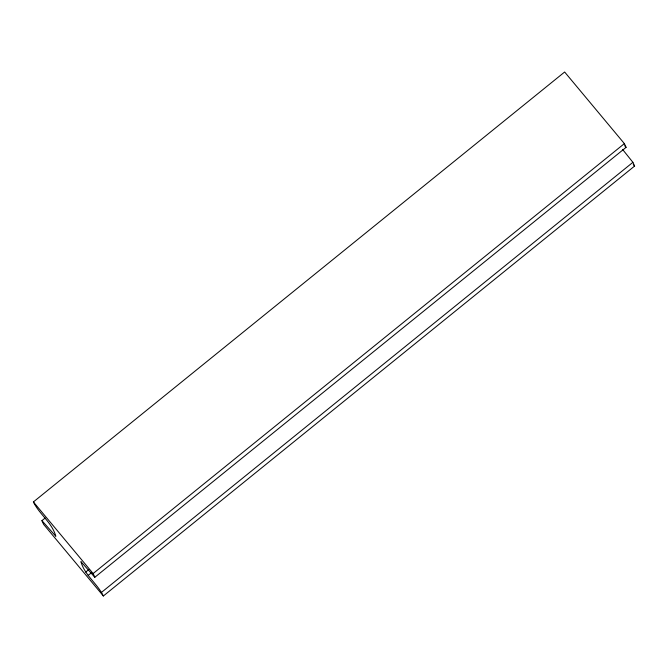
<?xml version="1.0" encoding="UTF-8"?>
<svg xmlns="http://www.w3.org/2000/svg" width="668" height="668" viewBox="0 0 668 668"><rect width="100%" height="100%" fill="white"/><g stroke="black" fill="none" stroke-linecap="round" stroke-linejoin="round"><path stroke-width="1" d="M45.173 518.017L41.925 520.639L55.836 536.295C52.079 522.56 39.32 514.327 33.4 501.935L564.644 72.01L624.371 143.612L626.075 147.361L94.823 577.277L80.92 561.621C84.677 575.365 97.428 583.598 103.356 595.99L634.6 166.065L632.897 162.324L622.626 149.498M85.696 572.1L88.936 569.478M88.168 575.407L91.416 572.785M94.823 577.277L93.119 573.536L624.371 143.612M101.645 592.249L632.897 162.324M624.73 145.816L626.075 147.361M633.272 164.478L634.6 166.065M33.4 501.935L93.119 573.536M103.356 595.99L43.629 524.388L41.925 520.639"/></g></svg>
